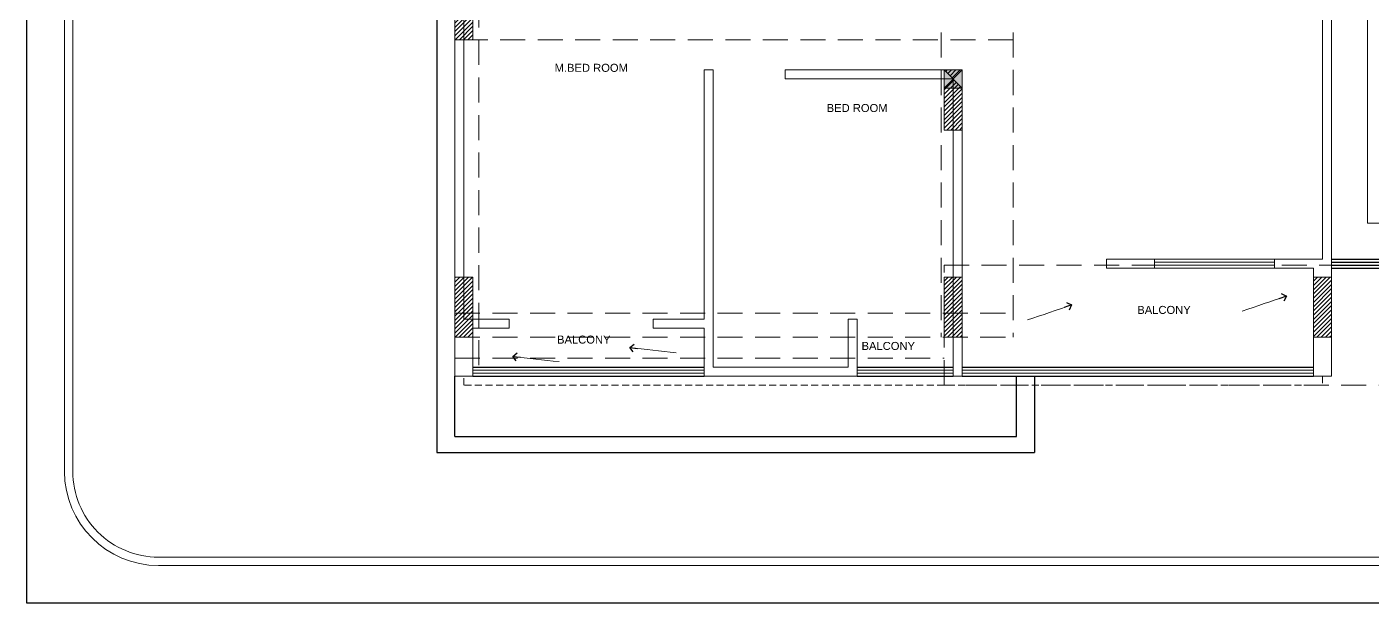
# Model space of a CAD drawing. Header units: inches. Extents: x 1807 to 67852, y 1160 to 20242.
# Drawn here: x 16490 to 17163, y 8125 to 8413 of the extents above; entities that cross this region are included whole.
import ezdxf

# ---------------------------------------------------------------- set-up
doc = ezdxf.new("R2010")
doc.units = ezdxf.units.IN
doc.header["$MEASUREMENT"] = 0
doc.linetypes.add('DASHED', pattern=[0.75, 0.5, -0.25])
doc.layers.get('0').update_dxf_attribs({"lineweight": 20})
for name, color, linetype, lineweight in [('$TD_AUDIT_GENERATED_(67B1F)', 8, 'Continuous', 15), ('4 upvc pip', 5, 'Continuous', 30), ('A-HATCH', 252, 'Continuous', 13), ('AP_TEXT', 7, 'Continuous', 13), ('column_01', 7, 'Continuous', 18), ('HATCH', 8, 'Continuous', 0), ('N.WALL', 7, 'Continuous', 25), ('PROJ.', 8, 'DASHED', 20), ('RAILING', 8, 'Continuous', 25), ('Railing 01', 8, 'Continuous', 18), ('wall', 7, 'Continuous', 20), ('WINDOW', 8, 'Continuous', 15)]:
    doc.layers.add(name, color=color, linetype=linetype, lineweight=lineweight)
doc.styles.add('Krupalu', font='arial.ttf', dxfattribs={"height": 8})
doc.styles.add('Krupalu 1', font='arial.ttf')
doc.dimstyles.new('Krupalu', dxfattribs={"dimtxt": 4, "dimasz": 4, "dimexe": 0, "dimexo": 0, "dimgap": 0.09, "dimtad": 0, "dimtoh": 1, "dimdec": 0, "dimzin": 3, "dimdsep": 46, "dimlunit": 4, "dimtxsty": 'Krupalu', "dimblk": 'DOTSMALL', "dimcen": 0, "dimse1": 1, "dimse2": 1, "dimclrd": 256, "dimclre": 256, "dimclrt": 7, "dimadec": 0, "dimazin": 0, "dimtfac": 1, "dimtdec": 0, "dimtofl": 0, "dimtmove": 1, "dimatfit": 0, "dimldrblk": 'OPEN90', "dimfxl": 1, "dimtolj": 1, "dimtzin": 0, "dimlwd": -1, "dimarcsym": 0})
pattern_1 = [(45, (-2883.811179141252, 0), (-1.060660171779821, 1.060660171779821), [])]

# ---------------------------------------------------------------- blocks, each defined once
blk = doc.blocks.new('A$C538C39F4')
at = {"layer": 'column_01', "lineweight": 18}
h = blk.add_hatch(color=8, dxfattribs=at)
h.dxf.hatch_style = 1
h.paths.add_polyline_path([(1.491280273e-07, 8.999999999417923), (9.000000149128027, 8.999999850289896), (9, -1.495936885e-07), (0, 0)])
at = {"layer": 'column_01'}
for p, q in [((9.000000132364221, 8.999999850639142), (-4.656613e-10, -3.15485522e-08)), ((1.491280273e-07, 8.999999999417923), (8.999999983119778, -1.806765795e-07))]:
    blk.add_line(p, q, dxfattribs=at)
blk.add_lwpolyline([(1.491280273e-07, 8.999999999417923), (9.000000149128027, 8.999999850289896), (9, -1.495936885e-07), (0, 0)], close=True, dxfattribs=at)
blk = doc.blocks.new('dfhtutrut')
at = {"layer": 'HATCH'}
h = blk.add_hatch(dxfattribs=at)
h.set_pattern_fill('ANSI31', color=256, scale=12, style=0)
h.set_pattern_definition(pattern_1)
h.paths.add_polyline_path([(142115.429020193, -631220.9774958035), (142115.4290206637, -631250.9774958505), (142124.4290206707, -631250.9774957513), (142124.4290201945, -631220.9774956875)])
h.paths.add_polyline_path([(142124.4290203125, -631229.9774957501), (142115.4290201629, -631220.9774958682), (142115.4290203289, -631229.9774958992), (142124.4290201629, -631220.9774957191), (142124.429020312, -631229.9774957185)], flags=16)
h = blk.add_hatch(dxfattribs=at)
h.set_pattern_fill('ANSI31', color=256, scale=12, style=0)
h.set_pattern_definition(pattern_1)
h.paths.add_polyline_path([(142368.9309627018, -631265.9755547087), (142368.930962231, -631295.9755547558), (142359.930962224, -631295.9755546566), (142359.9309627003, -631265.9755545928)])
h.paths.add_polyline_path([(142368.9309625658, -631274.9755548044), (142359.9309627318, -631265.9755546243), (142359.9309625822, -631274.9755546553), (142368.9309627318, -631265.9755547735), (142368.9309625827, -631274.9755547734)], flags=16)
h = blk.add_hatch(dxfattribs=at)
h.set_pattern_fill('ANSI31', color=256, scale=12, style=0)
h.set_pattern_definition(pattern_1)
edge = h.paths.add_edge_path()
edge.add_line((142359.9309627318, -631265.9755546243), (142368.9309627318, -631265.9755547735))
h = blk.add_hatch(dxfattribs=at)
h.set_pattern_fill('ANSI31', color=256, scale=12, style=0)
h.set_pattern_definition(pattern_1)
edge = h.paths.add_edge_path()
edge.add_line((142359.9309625827, -631274.9755546238), (142368.9309625827, -631274.9755547734))
h = blk.add_hatch(dxfattribs=at)
h.set_pattern_fill('ANSI31', color=256, scale=12, style=0)
h.set_pattern_definition(pattern_1)
edge = h.paths.add_edge_path()
edge.add_line((142359.9309625827, -631274.9755546238), (142368.9309625827, -631274.9755547734))
h = blk.add_hatch(dxfattribs=at)
h.set_pattern_fill('ANSI31', color=256, scale=12, style=0)
h.set_pattern_definition(pattern_1)
h.paths.add_polyline_path([(142124.4290218031, -631399.4774956614), (142124.4290213323, -631369.4774956143), (142115.4290213254, -631369.4774957135), (142115.4290218016, -631399.4774957773)])
h = blk.add_hatch(dxfattribs=at)
h.set_pattern_fill('ANSI31', color=256, scale=12, style=0)
h.set_pattern_definition(pattern_1)
h.paths.add_polyline_path([(142368.9290218037, -631399.4774821847), (142368.9290213329, -631369.4774821376), (142359.9290213259, -631369.4774822368), (142359.9290218022, -631399.4774823006)])
h = blk.add_hatch(dxfattribs=at)
h.set_pattern_fill('ANSI31', color=256, scale=12, style=0)
h.set_pattern_definition(pattern_1)
h.paths.add_polyline_path([(142553.4290218332, -631399.477495595), (142553.4290213624, -631369.477495548), (142544.4290213554, -631369.4774956472), (142544.4290218316, -631399.477495711)])
at = {"layer": 'column_01'}
for points in [[(142115.429020193, -631220.9774958035), (142115.4290206637, -631250.9774958505), (142124.4290206707, -631250.9774957513), (142124.4290201945, -631220.9774956875)], [(142368.9309627018, -631265.9755547087), (142368.930962231, -631295.9755547558), (142359.930962224, -631295.9755546566), (142359.9309627003, -631265.9755545928)], [(142124.4290218031, -631399.4774956614), (142124.4290213323, -631369.4774956143), (142115.4290213254, -631369.4774957135), (142115.4290218016, -631399.4774957773)], [(142368.9290218037, -631399.4774821847), (142368.9290213329, -631369.4774821376), (142359.9290213259, -631369.4774822368), (142359.9290218022, -631399.4774823006)], [(142553.4290218332, -631399.477495595), (142553.4290213624, -631369.477495548), (142544.4290213554, -631369.4774956472), (142544.4290218316, -631399.477495711)]]:
    blk.add_lwpolyline(points, close=True, dxfattribs=at)
blk.add_blockref('A$C538C39F4', (142359.9309625827, -631274.9755546238), dxfattribs=at)
blk = doc.blocks.new('_DotSmall')
at = {"color": 0, "linetype": 'ByBlock', "const_width": 0.5}
blk.add_lwpolyline([(-0.0625, 0, 1), (0.0625, 0, 1)], format="xyb", close=True, dxfattribs=at)
blk = doc.blocks.new('_Open90')
at = {"color": 0, "linetype": 'ByBlock', "lineweight": -2}
for p, q in [((0, 0), (-1, 0)), ((-0.5, 0.5), (0, 0)), ((0, 0), (-0.5, -0.5))]:
    blk.add_line(p, q, dxfattribs=at)
blk = doc.blocks.new('zw$137B')
at = {"layer": '$TD_AUDIT_GENERATED_(67B1F)', "linetype": 'DASHED', "lineweight": -2, "ltscale": 25}
for p, q in [((-549.0000025784539, -1003.500000202796), (-549.0000025784539, -1433.999999963213)), ((-537.0000025784539, -1003.500000202796), (-537.0000025784539, -1433.999999963213)), ((-306.0011481016118, -1131.000000271015), (-306.0011481016118, -1414.49999984703)), ((-270.1546428534784, -1131.00000031502), (-270.1546428534784, -1414.49999984703)), ((-270.1546428534784, -1265.9999998149), (-549.0000000906002, -1265.9999998149)), ((-548.9999995183607, -1402.49999992887), (-270.1546428534784, -1402.49999992887)), ((-548.9999995183607, -1414.49999992887), (-270.1546428534784, -1414.49999992887)), ((-549.0000025784539, -1424.999999963213), (-304.6253734333732, -1425.000000244472)), ((-549.0000025784539, -1433.999999963213), (-304.6253734333732, -1434.000000244472))]:
    blk.add_line(p, q, dxfattribs=at)
at = {"layer": '$TD_AUDIT_GENERATED_(67B1F)', "color": 1, "linetype": 'DASHED', "lineweight": -2, "ltscale": 25}
blk.add_lwpolyline([(-304.6253734333795, -1378.493271856073), (300.0688847137144, -1378.493271856073), (300.0688847137144, -1438.36758408309), (-304.6253734333795, -1438.36758408309)], close=True, dxfattribs=at)

msp = doc.modelspace()

# ---------------------------------------------------------------- linework, layer by layer
at = {"layer": '4 upvc pip'}
msp.add_lwpolyline([(16490.39278698429, 9838.79226470621), (18913.59404890365, 9838.79226470621), (18913.59404890365, 8125.417635068383), (16490.39278698429, 8125.417635068383)], close=True, dxfattribs=at)
at = {"layer": 'A-HATCH'}
for points in [[(18847.84627468929, 9820.026733048175), (16552.06076870601, 9820.026733048275, 0.4142135623730951), (16509.15831864219, 9777.124282984372), (16509.15831864219, 8191.165409282758, 0.4142135623730951), (16556.1405611985, 8144.183166726254), (18844.78709949119, 8144.183166726254, 0.4142135623730953), (18894.82851724576, 8194.224584480915), (18894.82851724576, 9773.044490491833, 0.4142135623730951)], [(18847.84627468929, 9815.856614902006), (16552.06076870601, 9815.85661490208, 0.4142135623730951), (16513.32843678819, 9777.124282984372), (16513.32843678819, 8191.165409282758, 0.4142135623730951), (16556.1405611985, 8148.353284872497), (18844.78709949119, 8148.353284872497, 0.4142135623731504), (18890.6583990995, 8194.224584480915), (18890.6583990995, 9773.044490491833, 0.4142135623731546)]]:
    msp.add_lwpolyline(points, format="xyb", close=True, dxfattribs=at)
at = {"layer": 'PROJ.', "ltscale": 7}
msp.add_lwpolyline([(17137.78228009701, 8238.674890558614), (17137.78228009701, 8234.174890558614), (16708.78228009701, 8234.174890558614), (16708.78228009701, 8238.674890558614)], dxfattribs=at)
at = {"layer": 'RAILING'}
for p, q in [((16695.28113017746, 8532.674890549184), (16695.28113017746, 8200.674891836388)), ((17142.28228009701, 8297.174890558614), (17359.78228007623, 8297.174890556984)), ((17142.28228009701, 8295.674890558614), (17359.78228007623, 8295.674890556984)), ((17142.28228009701, 8294.174890558614), (17359.78228007623, 8294.174890556867)), ((17142.28228009701, 8292.674890558614), (17359.78228007623, 8292.674890556867)), ((16713.28228009701, 8243.174890558614), (16828.78228009701, 8243.174890558614)), ((16905.28228009698, 8243.174890558614), (16953.28228009701, 8243.174890558614)), ((16957.78228009701, 8243.174890558614), (17133.28228009701, 8243.174890558614)), ((16704.28113017746, 8208.674890353024), (16704.28228009701, 8238.674890558614)), ((16713.28228009701, 8238.674890558614), (16828.78228009701, 8238.674890558614)), ((16905.28228009698, 8238.674890558614), (16953.28228009701, 8238.674890558614)), ((16957.78228009701, 8238.674890558614), (17133.28228009701, 8238.674890558614)), ((16984.78113017746, 8208.674891898787), (16984.78113017746, 8238.674890558614)), ((16993.78113017746, 8238.674890558614), (16993.78113017746, 8200.674891836388)), ((16704.28113017746, 8208.674890353024), (16984.78113017746, 8208.674891898787)), ((16695.28113017746, 8200.674891836388), (16993.78113017746, 8200.674891836388))]:
    msp.add_line(p, q, dxfattribs=at)
at = {"layer": 'Railing 01'}
for p, q in [((16713.28228009701, 8241.674890558614), (16828.78228009701, 8241.674890558614)), ((16905.28228009698, 8241.674890558614), (16953.28228009701, 8241.674890558614)), ((16957.78228009701, 8241.674890558614), (17133.28228009701, 8241.674890558614)), ((16713.28228009701, 8240.174890558614), (16828.78228009701, 8240.174890558614)), ((16905.28228009698, 8240.174890558614), (16953.28228009701, 8240.174890558614)), ((16957.78228009701, 8240.174890558614), (17133.28228009701, 8240.174890558614))]:
    msp.add_line(p, q, dxfattribs=at)
at = {"layer": 'wall'}
for p, q in [((17160.28228009701, 8615.174890558614), (17160.28228009701, 8315.174890558497)), ((16704.28228009701, 8484.674890558614), (16704.28228009701, 8238.674890558614)), ((17137.78228009701, 8297.174890558614), (17137.78228009701, 8474.174890558614)), ((17142.28228009701, 8238.674890558614), (17142.28228009701, 8474.174890558614)), ((16708.78228009701, 8427.674890558614), (16708.78228009701, 8267.17489055873)), ((16828.78228009701, 8391.674890558614), (16833.28228009701, 8391.674890558614)), ((16828.78228009701, 8391.674890558497), (16828.78228009701, 8267.174890558614)), ((16833.28228009701, 8391.674890558497), (16833.28228009701, 8243.174890558614)), ((16869.28228009701, 8391.674890558497), (16869.28228009701, 8387.174890558614)), ((16869.28228009701, 8391.674890558614), (16957.78228009701, 8391.674890558614)), ((16948.78227955408, 8361.674890721479), (16948.78227955408, 8391.674890558614)), ((16948.78227955408, 8391.674890558614), (16957.78228009704, 8391.674890558614)), ((16957.78228009701, 8391.674890558614), (16957.78228009701, 8238.674890558614)), ((16957.78228009704, 8391.674890558614), (16957.78228009704, 8361.674890721479)), ((16869.28228009701, 8387.174890558614), (16953.28228009701, 8387.174890558614)), ((16953.28228009701, 8387.174890558614), (16953.28228009701, 8238.674890558614)), ((16957.78228009704, 8361.674890721479), (16948.78227955408, 8361.674890721479)), ((17160.28228009701, 8315.174890558497), (17341.78228007623, 8315.1748905571)), ((17029.78228009701, 8297.174890558614), (17029.78228009701, 8292.674890558614)), ((17029.78228009701, 8297.174890558614), (17053.78228009701, 8297.17489055873)), ((17053.78228009701, 8297.174890558614), (17053.78228009701, 8292.67489055873)), ((17113.78228009701, 8297.174890558614), (17113.78228009701, 8292.67489055873)), ((17113.78228009704, 8297.17489055873), (17137.78228009701, 8297.174890558614)), ((17029.78228009701, 8292.674890558614), (17053.78228009701, 8292.674890558614)), ((17113.78228009704, 8292.674890558614), (17133.28228009701, 8292.674890558614)), ((17133.28228009701, 8238.674890558614), (17133.28228009701, 8292.674890558614)), ((17133.28227955405, 8258.17489059121), (17133.28227955405, 8288.174890428345)), ((17133.28227955405, 8288.174890428345), (17142.28228009701, 8288.174890428345)), ((17142.28228009701, 8288.174890428345), (17142.28228009701, 8258.17489059121)), ((16708.78228009701, 8267.174890558614), (16731.28228009701, 8267.174890558614)), ((16713.28228009701, 8262.67489055873), (16713.28228009701, 8238.674890558614)), ((16713.28228009701, 8262.674890558614), (16731.28228009701, 8262.674890558614)), ((16731.28228009701, 8262.674890558614), (16731.28228009701, 8267.17489055873)), ((16803.28228009701, 8262.674890558614), (16803.28228009701, 8267.17489055873)), ((16803.28228009701, 8267.174890558614), (16828.78228009698, 8267.174890558614)), ((16803.28228009701, 8262.674890558497), (16828.78228009701, 8262.674890558497)), ((16828.78228009698, 8262.674890558497), (16828.78228009701, 8238.674890558614)), ((16900.78228009698, 8267.174890558614), (16900.78228009701, 8243.174890558614)), ((16900.78228009698, 8267.174890558614), (16905.28228009698, 8267.174890558614)), ((16905.28228009698, 8267.17489055873), (16905.28228009701, 8238.674890558614)), ((16704.28113017746, 8258.174890353257), (16704.2822787273, 8258.174890353257)), ((17142.28228009701, 8258.17489059121), (17133.28227955405, 8258.17489059121)), ((16833.28228009701, 8243.174890558614), (16900.78228009701, 8243.174890558614)), ((16713.28228009701, 8238.674890558614), (16704.28228009701, 8238.674890558614)), ((16828.78228009701, 8238.674890558614), (16905.28228009701, 8238.674890558614)), ((16957.78228009701, 8238.674890558614), (16953.28228009701, 8238.674890558614)), ((17133.28228009701, 8238.674890558614), (17142.28228009701, 8238.674890558614))]:
    msp.add_line(p, q, dxfattribs=at)
at = {"layer": 'WINDOW'}
for p, q in [((17053.78228009701, 8297.174890558614), (17113.78228009701, 8297.17489055873)), ((17053.78228009701, 8295.674890558614), (17113.78228009701, 8295.67489055873)), ((17053.78228009701, 8294.174890558614), (17113.78228009701, 8294.17489055873)), ((17053.78228009701, 8292.674890558614), (17113.78228009701, 8292.67489055873))]:
    msp.add_line(p, q, dxfattribs=at)

# ---------------------------------------------------------------- block references
at = {"layer": '$TD_AUDIT_GENERATED_(67B1F)'}
msp.add_blockref('zw$137B', (17253.28113017746, 9672.67489051682), dxfattribs=at)
at = {"layer": 'column_01'}
msp.add_blockref('dfhtutrut', (-125411.1467417362, 639657.6523855136), dxfattribs=at)

# ---------------------------------------------------------------- texts
at = {"layer": 'AP_TEXT', "style": 'Krupalu 1'}
for s, p in [('M.BED ROOM', (16754.06596328021, 8390.756902907422)), ('BED ROOM', (16890.01752323502, 8370.685061678669)), ('BALCONY', (17045.20702102067, 8269.837664541003)), ('BALCONY', (16755.28763951544, 8255.021349383082)), ('BALCONY', (16907.43722783872, 8251.847803164768))]:
    msp.add_text(s, height=4, dxfattribs=at).set_placement(p)

# ---------------------------------------------------------------- leaders
at = {"layer": 'N.WALL', "color": 1, "path_type": 1}
for points in [[(17012.40306566649, 8274.315705799716), (16990.34135714165, 8266.815973312197)], [(17119.68003630128, 8278.728998895453), (17097.61832777644, 8271.229266407934)], [(16791.58336425489, 8253.056685545693), (16814.73492293847, 8250.416552795206)], [(16733.12782074742, 8248.637366105266), (16756.279379431, 8245.99723335478)]]:
    msp.add_leader(points, dimstyle='Krupalu', override={"dimgap": 0.09, "dimtad": 0, "dimclrd": 1}, dxfattribs=at)

doc.saveas('drawing.dxf')
